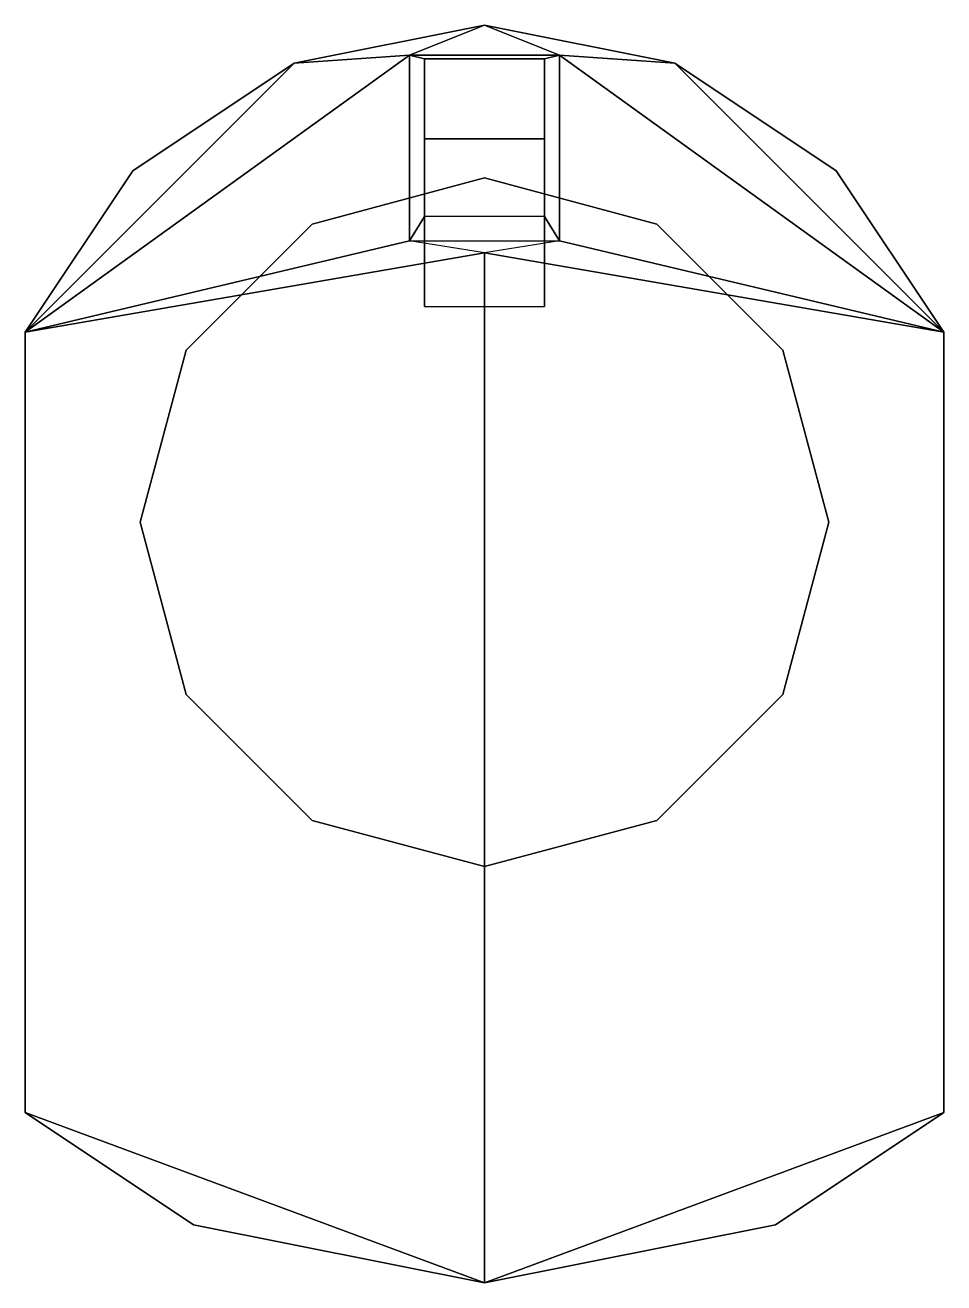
# Model space of a CAD drawing. Extents: x -1.53 to 1.53, y -2.54 to 1.66.
import ezdxf

# ---------------------------------------------------------------- set-up
doc = ezdxf.new("R2010")
doc.units = 0
doc.layers.add('TURRET', color=2, linetype='CONTINUOUS')

msp = doc.modelspace()

# ---------------------------------------------------------------- linework, layer by layer
at = {"layer": 'TURRET'}
for points in [[(0, 1.66, 1.18), (-0.6353, 1.5336, 1.18), (-0.6353, 1.5336, 1.96), (0, 1.66, 1.96)], [(-0.6353, 1.5336, 1.96), (-0.6353, 1.5336, 1.96), (-0.25, 1.56, 2.06), (0, 1.66, 1.96)], [(0, 1.66, 1.96), (0, 1.66, 1.96), (-0.25, 1.56, 2.06), (0.25, 1.56, 2.06)], [(0.6353, 1.5336, 1.18), (0, 1.66, 1.18), (0, 1.66, 1.96), (0.6353, 1.5336, 1.96)], [(0, 1.66, 1.96), (0, 1.66, 1.96), (0.25, 1.56, 2.06), (0.6353, 1.5336, 1.96)], [(-1.5336, 0.6353, 2.93), (-1.5336, 0.6353, 2.93), (-0.25, 0.94, 3.06), (-0.25, 1.56, 2.06)], [(-1.5336, 0.6353, 2.93), (-1.5336, 0.6353, 2.93), (-0.25, 1.56, 2.06), (-0.6353, 1.5336, 1.96)], [(0.25, 1.56, 2.06), (-0.25, 1.56, 2.06), (-0.2, 1.5476, 2.08), (0.2, 1.5476, 2.08)], [(-0.2, 1.5476, 2.08), (-0.25, 1.56, 2.06), (-0.25, 0.94, 3.06), (-0.2, 1.0206, 2.93)], [(0.25, 1.56, 2.06), (0.2, 1.5476, 2.08), (0.2, 1.0206, 2.93), (0.25, 0.94, 3.06)], [(0.6353, 1.5336, 1.96), (0.25, 1.56, 2.06), (1.5336, 0.6353, 2.93)], [(0.25, 1.56, 2.06), (0.25, 0.94, 3.06), (1.5336, 0.6353, 2.93)], [(-0.6353, 1.5336, 1.96), (-1.1738, 1.1738, 1.96), (-1.5336, 0.6353, 2.93)], [(-0.6353, 1.5336, 1.18), (-1.1738, 1.1738, 1.18), (-1.1738, 1.1738, 1.96), (-0.6353, 1.5336, 1.96)], [(-0.2, 1.28, 2.08), (-0.2, 1.5476, 2.08), (-0.2, 1.0206, 2.93), (-0.2, 0.72, 2.93)], [(0.2, 1.5476, 2.08), (-0.2, 1.5476, 2.08), (-0.2, 1.28, 2.08), (0.2, 1.28, 2.08)], [(0.2, 1.5476, 2.08), (0.2, 1.28, 2.08), (0.2, 0.72, 2.93), (0.2, 1.0206, 2.93)], [(1.1738, 1.1738, 1.18), (0.6353, 1.5336, 1.18), (0.6353, 1.5336, 1.96), (1.1738, 1.1738, 1.96)], [(1.1738, 1.1738, 1.96), (0.6353, 1.5336, 1.96), (1.5336, 0.6353, 2.93)], [(0.2, 1.28, 2.08), (-0.2, 1.28, 2.08), (-0.2, 0.72, 2.93), (0.2, 0.72, 2.93)], [(-1.1738, 1.1738, 1.18), (-1.5336, 0.6353, 1.18), (-1.5336, 0.6353, 2.93), (-1.1738, 1.1738, 1.96)], [(0, 1.15, 1.06), (-0.575, 0.9959, 1.06), (-0.575, 0.9959, 1.18), (0, 1.15, 1.18)], [(0.575, 0.9959, 1.06), (0, 1.15, 1.06), (0, 1.15, 1.18), (0.575, 0.9959, 1.18)], [(1.5336, 0.6353, 1.18), (1.1738, 1.1738, 1.18), (1.1738, 1.1738, 1.96), (1.5336, 0.6353, 2.93)], [(0.2, 1.0206, 2.93), (-0.2, 1.0206, 2.93), (-0.25, 0.94, 3.06), (0.25, 0.94, 3.06)], [(-0.575, 0.9959, 1.06), (-0.9959, 0.575, 1.06), (-0.9959, 0.575, 1.18), (-0.575, 0.9959, 1.18)], [(0.9959, 0.575, 1.06), (0.575, 0.9959, 1.06), (0.575, 0.9959, 1.18), (0.9959, 0.575, 1.18)], [(-0.25, 0.94, 3.06), (-1.5336, 0.6353, 2.93), (0, 0.9, 3.18)], [(1.5336, 0.6353, 2.93), (0.25, 0.94, 3.06), (0, 0.9, 3.18)], [(-1.5336, 0.6353, 2.93), (-1.5336, -1.9714, 2.93), (0, -2.54, 3.18), (0, 0.9, 3.18)], [(1.5336, -1.9714, 2.93), (1.5336, 0.6353, 2.93), (0, 0.9, 3.18), (0, -2.54, 3.18)], [(-1.5336, 0.6353, 1.18), (-1.5336, -1.9714, 1.18), (-1.5336, -1.9714, 2.93), (-1.5336, 0.6353, 2.93)], [(1.5336, -1.9714, 1.18), (1.5336, 0.6353, 1.18), (1.5336, 0.6353, 2.93), (1.5336, -1.9714, 2.93)], [(-0.9959, 0.575, 1.06), (-1.15, 0, 1.06), (-1.15, 0, 1.18), (-0.9959, 0.575, 1.18)], [(1.15, 0, 1.06), (0.9959, 0.575, 1.06), (0.9959, 0.575, 1.18), (1.15, 0, 1.18)], [(-1.15, 0, 1.06), (-0.9959, -0.575, 1.06), (-0.9959, -0.575, 1.18), (-1.15, 0, 1.18)], [(0.9959, -0.575, 1.06), (1.15, 0, 1.06), (1.15, 0, 1.18), (0.9959, -0.575, 1.18)], [(-0.9959, -0.575, 1.06), (-0.575, -0.9959, 1.06), (-0.575, -0.9959, 1.18), (-0.9959, -0.575, 1.18)], [(0.575, -0.9959, 1.06), (0.9959, -0.575, 1.06), (0.9959, -0.575, 1.18), (0.575, -0.9959, 1.18)], [(-0.575, -0.9959, 1.06), (0, -1.15, 1.06), (0, -1.15, 1.18), (-0.575, -0.9959, 1.18)], [(0, -1.15, 1.06), (0.575, -0.9959, 1.06), (0.575, -0.9959, 1.18), (0, -1.15, 1.18)], [(-1.5336, -1.9714, 1.18), (-0.972, -2.3467, 1.18), (-0.972, -2.3467, 2.93), (-1.5336, -1.9714, 2.93)], [(-1.5336, -1.9714, 2.93), (-0.972, -2.3467, 2.93), (0, -2.54, 3.18)], [(0.972, -2.3467, 2.93), (1.5336, -1.9714, 2.93), (0, -2.54, 3.18)], [(0.972, -2.3467, 1.18), (1.5336, -1.9714, 1.18), (1.5336, -1.9714, 2.93), (0.972, -2.3467, 2.93)], [(-0.972, -2.3467, 1.18), (0, -2.54, 1.18), (0, -2.54, 3.18), (-0.972, -2.3467, 2.93)], [(0, -2.54, 1.18), (0.972, -2.3467, 1.18), (0.972, -2.3467, 2.93), (0, -2.54, 3.18)]]:
    msp.add_3dface(points, dxfattribs=at)

doc.saveas('drawing.dxf')
